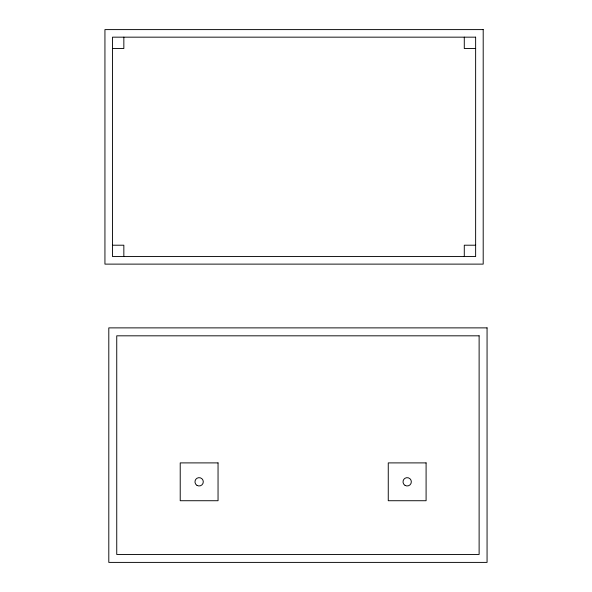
<?xml version="1.0" encoding="UTF-8"?>
<svg xmlns="http://www.w3.org/2000/svg" width="592" height="592" viewBox="0 0 592 592"><rect width="100%" height="100%" fill="white"/><g stroke="black" fill="none" stroke-linecap="round" stroke-linejoin="round"><path stroke-width="0.89" d="M112.502 48.514L123.846 48.514L123.846 37.163M475.635 48.514L464.283 48.514L464.283 37.163M112.502 245.206L123.846 245.206L123.846 256.558M475.635 245.206L464.283 245.206L464.283 256.558M483.198 29.6L104.939 29.6L104.939 264.121L483.198 264.121L483.198 29.6M475.635 37.163L112.502 37.163L112.502 256.558L475.635 256.558L475.635 37.163M487.061 327.879L108.802 327.879L108.802 562.4L487.061 562.4L487.061 327.879M479.12 335.819L116.742 335.819L116.742 554.46L479.12 554.46L479.12 335.819M218.048 462.9L180.22 462.9L180.22 500.728L218.048 500.728L218.048 462.9M426.092 462.9L388.263 462.9L388.263 500.728L426.092 500.728L426.092 462.9M197.055 485.418A4.159 4.159 0 0 0 203.293 481.814A4.159 4.159 0 0 0 197.055 478.21A4.159 4.159 0 0 0 197.055 485.418M405.098 485.418A4.159 4.159 0 0 0 411.336 481.814A4.159 4.159 0 0 0 405.098 478.21A4.159 4.159 0 0 0 405.098 485.418"/></g></svg>
